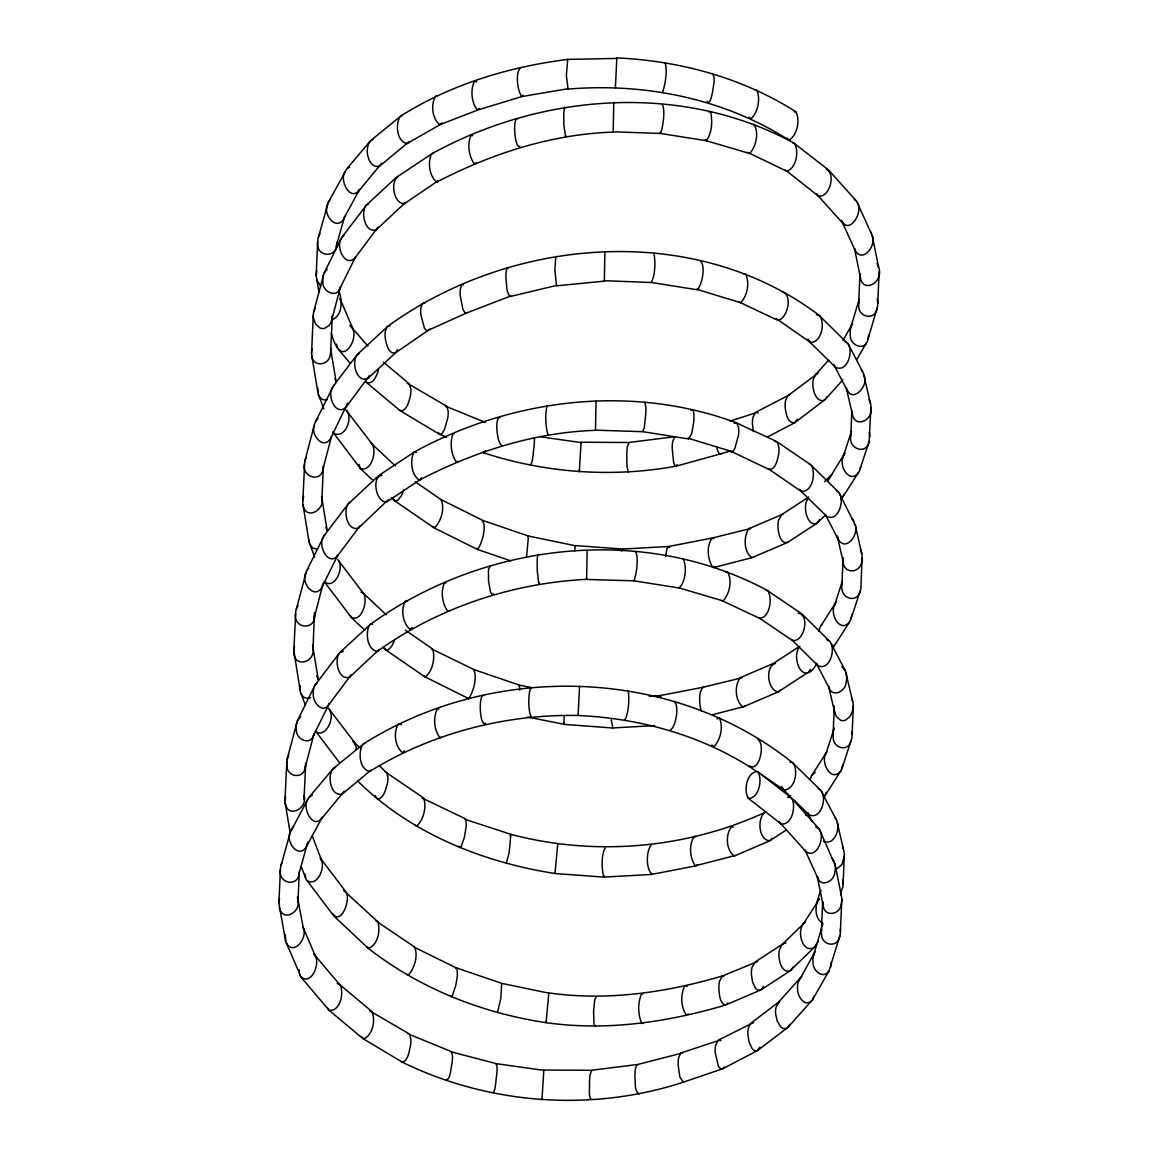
<?xml version="1.0" encoding="UTF-8"?>
<svg xmlns="http://www.w3.org/2000/svg" width="1158" height="1158" viewBox="0 0 1158 1158"><rect width="100%" height="100%" fill="white"/><g stroke="black" fill="none" stroke-linecap="round" stroke-linejoin="round"><path stroke-width="1.5" d="M862.145 558.069C862.638 574.904 840.694 575.483 843.082 557.751L841.967 584.197C839.203 600.712 860.886 604.577 860.944 586.614L862.16 555.695L855.27 525.008L838.739 492.309L810.354 464.459L776.453 441.459L736.083 422.699C631.139 383.819 511.981 398.598 414.709 451.779L378.825 475.489L348.008 504.135L324.254 535.474L306.45 571.198L295.768 611.366L293.843 650.709L300.4 691.919L305.408 705.193M841.041 499.749L859.468 470.915L869.166 441.241L870.961 405.705L863.347 373.079L848.249 344.042L818.822 315.092C694.076 221.062 510.982 236.999 388.031 326.122L357.214 354.58L333.475 385.86L314.802 423.22L304.757 461.434L302.716 502.948L309.085 542.06L314.643 557.07M304.453 463.605C301.123 476.734 321.273 483.639 323.096 468.57L331.449 436.653M302.991 505.076C306.03 521.534 326.599 509.057 321.562 496.493L327.236 530.9L325.905 527.324M615.405 87.632L616.852 57.9C679.789 60.809 742.379 77.745 795.792 111.718C800.453 120.128 797.269 134.516 789.423 140.089L788.584 139.901C723.475 98.401 644.485 82.696 568.042 89.094L566.378 75.4L567.695 59.405L616.838 58.421M579.536 686.289L578.117 715.485C641.344 718.38 704.397 736.054 757.115 771.706M833.08 734.838L834.194 708.392M869.166 441.241C866.662 455.847 847.945 448.609 850.783 435.944L851.825 411.264M792 798.687C796.082 806.837 792.014 825.451 781.1 823.931L748.372 798.354C743.161 790.523 747.098 771.329 757.694 771.59L791.088 797.703L819.271 829.07L835.265 865.373A38.677 25.606 -17.7 0 1 834.802 872.249C834.527 881.687 819.763 888.389 817.287 876.548L823.251 906.149C825.032 917.686 840.505 914.386 841.215 904.065A38.677 26.46 -4.3 0 0 841.678 897.189L840.549 893.006L843.01 886.594L844.37 853.316L836.8 820.631L820.718 790.234L792.333 762.529C671.828 666.342 492.961 662.275 363.858 743.639L333.2 768.608C326.672 775.802 330.841 797.703 342.507 793.823L371.53 769.694M852.114 734.23L853.316 705.685M840.274 929.107A38.677 26.504 9.4 0 1 839.811 935.968L829.041 970.809L812.482 999.788L788.005 1027.276L757.433 1050.595L722.708 1068.762L683.292 1082.194C591.796 1112.201 489.284 1104.558 402.796 1062.436L362.772 1038.494L329.133 1010.355L301.08 977.193L285.65 941.193L278.861 903.226L280.569 867.197L290.311 832.197L308.636 797.761L333.2 768.608L335.574 767.436M318.986 292.221L316.148 275.459L317.828 239.431L328.264 202.462L346.951 168.677L370.43 140.798L401.088 115.814C451.157 84.216 509.245 66.788 567.695 59.405L567.956 59.434M279.353 907.64C282.118 921.826 300.11 913.126 297.982 901.503L299.3 871.988M821.398 931.278L822.701 901.691A38.677 26.46 -4.3 0 0 822.831 903.978L823.251 906.149M858.671 303.338L859.974 273.766C860.047 295.493 884.669 283.319 878.604 267.252L872.206 235.508L856.63 201.289L828.462 169.893L793.679 142.941C681.801 82.29 541.857 93.205 432.195 153.565L396.297 177.42L366.42 205.067L341.697 237.564L323.922 273.404L313.789 311.531A38.243 25.027 9.2 0 0 313.427 318.059L315.569 324.023L319.651 327.786A5.023 3.286 9.2 0 0 324.558 328.365L329.002 325.601L331.101 322.228L340.568 286.605C338.136 299.242 322.112 292.294 322.908 281.857A38.228 24.289 22.1 0 1 323.27 275.315M840.404 931.423L841.808 899.476M877.735 303.671L879.139 271.71M290.122 832.732L285.186 802.784L285.476 796.241M284.998 800.627L286.808 761.284M311.56 353.016L313.268 315.859M285.186 802.784C287.372 819.473 308.549 808.27 303.932 795.314M304.018 799.671L305.712 763.05A38.46 25.186 9.2 0 1 305.22 767.407C303.787 779.493 286.793 777.293 286.894 765.699A38.46 25.186 9.2 0 1 287.184 759.127L297.302 720.985L315.048 685.102L339.772 652.562L370.574 624.249C483.306 542.769 642.762 523.445 767.001 590.291L801.857 613.87L830.243 641.923L845.383 670.844L853.142 703.355A38.417 27.025 -4.5 0 1 852.78 710.404L850.015 716.556L845.557 720.146A5.008 3.517 -4.5 0 1 840.621 720.233L836.525 716.788L834.817 712.937L828.665 686.491C831.212 698.564 846.122 691.644 846.18 681.99A38.417 26.171 -18.2 0 0 846.527 674.94L846.093 672.784M293.929 652.88C294.479 668.195 315.048 662.217 312.993 649.131L314.498 612.51M321.823 500.821L323.4 466.413L323.096 468.57M317.784 387.858L318.262 394.14L323.907 408.919M555.811 256.294L554.856 269.886L556.535 285.823L604.346 281.133L604.881 251.937M595.994 401.58L596.081 400.567L595.473 430.313C533.606 432.441 473.984 451.794 419.326 480.107C411.264 475.026 409.845 460.421 413.927 452.156M519.725 690.067L519.566 685.16L474.302 669.729L431.413 648.842M578.131 715.079L578.117 715.485C505.293 714.066 431.731 733.101 369.706 771.416C359.487 769.52 357.865 752.063 362.874 744.305M564.236 716.31L563.801 724.372L612.466 727.962L654.632 725.603M587.149 550.383L586.628 579.333C511.952 583.125 437.985 607.733 377.19 651.462C367.202 649.652 365.016 632.746 369.648 624.9M316.148 275.459L316.785 270.958M336.703 242.326C338.614 258.77 315.135 257.771 317.654 241.704M285.36 934.593L285.65 941.193M278.861 903.226L279.527 898.709M850.783 435.944L851.463 431.297L843.14 456.947C838.551 465.994 849.711 484.29 858.498 472.739M871.048 408.05C873.335 420.065 854.894 428.923 852.36 414.101L846.209 387.669C851.188 404.75 869.513 386.381 863.969 375.076M579.405 470.322L579.261 471.842L581.128 442.24L628.577 442.486L673.087 436.928M665.633 556.419L666.965 548.559L668.571 546.489L712.228 538.05L750.601 528.526M293.843 650.709L294.537 646.338M300.154 685.55L300.038 689.893M314.571 614.724C316.033 630.849 292.931 629.011 295.551 613.552M844.428 855.675L841.895 864.548L836.09 869.499M574.6 551.034L575.381 545.577L622.555 549.051L668.571 546.489L669.7 547.314M851.97 614.261L850.29 620.76L832.906 648.046M841.967 584.197L842.271 581.852M314.238 425.218C310.431 434.453 323.01 450.216 330.493 438.752L347.632 403.1M302.745 500.763L303.642 496.435M564.149 722.751L563.874 724.271L527.512 717.005M555.218 872.307L554.986 873.508C482.423 862.131 410.308 833.268 357.576 780.897M526.586 556.202L528.497 536.053L483.32 520.651L441.241 499.706L415.143 481.742M843.024 764.266L841.055 770.562L824.699 796.197L826.175 792.304M724.097 975.905L723.171 975.76C666.719 992.464 607.53 1001.265 548.82 992.927L546.098 1022.673C606.445 1031.228 667.298 1022.311 725.313 1005.115L760.748 990.003L789.988 970.925L814.335 947.287L818.344 941.396M546.315 1021.776L546.098 1022.673C481.8 1013.047 419.717 988.469 368.302 948.344L334.011 916.21L306.204 879.443L301.152 866.358M327.555 204.43C322.373 214.389 336.848 232.15 343.969 218.269L359.573 189.463C350.874 202.896 338.903 180.387 344.983 171.601M613.769 102.44L613.175 132.084C551.396 134.198 491.861 153.536 437.275 181.792L436.45 181.864C429.242 175.625 427.649 162.598 431.442 154.057M860.206 468.86L860.669 466.616M290.311 832.197C285.056 842.112 299.372 860.032 306.595 846.194L322.214 817.374C313.413 830.735 301.616 808.11 307.738 799.382M280.381 869.47C277.659 883.597 298.692 887.969 299.184 872.524M298.706 874.71L307.782 842.083M821.08 890.444C816.737 899.983 811.483 916.557 823.02 923.519M305.712 573.065C300.602 582.735 314.498 600.235 321.953 587.251L337.76 555.247C328.742 567.449 317.408 545.505 323.343 536.965M313.89 619.023L323.154 583.328M539.382 582.981L538.76 584.023L537.196 570.069L537.24 558.46L537.934 554.523L538.398 555.174M818.692 631.371L820.009 627.303L836.394 601.595M378.565 369.127C377.609 374.497 372.34 386.917 365.581 381.561M565.958 135.703L565.553 136.745L563.874 124.963L563.743 112.76L564.757 107.26M842.3 581.33L834.527 605.287C829.75 614.015 839.637 633.006 849.234 622.483M305.22 767.407L314.021 733.781C311.849 746.461 295.666 740.063 296.361 729.497A38.475 24.434 22.1 0 1 296.665 722.925M541.958 1099.709L543.826 1070.035L591.275 1070.296L637.537 1064.506L682.12 1053.071M336.066 246.784L344.679 216.314M304.757 461.434L306.19 457.497M877.113 308.202L867.95 339.207C865.547 352.336 849.118 345.402 850.29 334.445A38.388 25.563 22.8 0 1 850.783 327.598L859.294 298.807A38.388 26.301 9.4 0 0 858.802 305.654C858.078 317.582 875.39 320.838 877.113 308.202A38.388 26.301 9.4 0 0 877.619 301.355L877.214 299.111M829.041 970.809C823.483 980.001 812.438 970.476 813.032 962.385A38.677 25.766 22.8 0 1 813.481 955.524L821.485 928.426M621.571 551.092L622.874 549.254M810.021 779.696L811.497 775.802L826.841 751.774C819.198 760.792 831.039 783.995 841.055 770.562M841.967 768.666L851.593 738.92A38.402 27.068 9.6 0 0 851.941 731.87M314.223 686.723L313.615 688.59A38.475 22.928 34.3 0 0 313.326 695.147C313.08 702.153 322.156 713.617 328.336 705.367L351.453 674.376M851.101 618.777L860.061 591.188M825.944 753.67L834.281 727.977L833.601 730.148A38.402 27.068 9.6 0 0 833.253 737.212C832.674 747.865 847.974 752.613 850.913 741.106M287.184 759.127L288.762 755.277M814.002 996.126L812.482 999.788M340.843 239.141C336.066 247.334 345.026 267.57 354.855 258.133L377.986 227.156M821.992 926.733L822.701 924.634M839.811 935.968C838.218 948.634 820.877 945.565 821.529 933.594A38.677 26.504 9.4 0 1 821.558 928.962M313.789 311.531L315.41 307.71M813.481 955.524L815.102 951.702M510.07 835.685L510.823 834.325C594.691 856.544 686.101 848.756 764.845 812.467C756.825 818.445 758.765 840.969 769.998 840.636L786.108 830.112M827.869 480.859L844.848 453.067L843.14 456.947M843.762 494.596L842.155 498.345M850.797 327.613L851.492 325.586M318.291 237.245L319.984 233.366M403.983 489.689L401.16 496.16L397.802 500.256L394.806 500.878L391.462 497.839M281.032 865.012L281.785 862.971M306.595 846.194L307.319 844.225M816.651 904.137L817.403 902.082M296.245 609.253L297.997 605.547M321.953 587.251L322.691 585.383M519.045 686.202L519.566 685.16L531.754 687.635M397.455 349.658L396.094 352.293L367.781 378.507C356.143 383.877 349.658 358.502 359.429 353.176M833.89 646.425L834.672 644.499M394.603 640.316L391.592 646.41L388.234 649.841L386.251 650.145L382.864 647.264M604.476 875.926L603.81 877.098L554.986 873.508L557.722 844.414M834.527 605.287L835.338 603.318M496.087 1064.752L496.666 1063.724L543.84 1070.368M369.359 375.655L345.345 408.094C334.575 415.375 327.222 395.225 332.505 387.25M508.405 267.701L507.001 267.932L506.118 271.913A38.257 8.338 76.8 0 0 505.974 278.6C506.9 284.217 505.829 292.8 510.403 296.491L556.969 285.331M677.213 464.546L675.736 466.254C611.815 477.776 545.519 473.029 483.798 452.85L482.973 452.025M759.952 1047.093L757.433 1050.595L755.262 1050.885A4.979 2.461 56.9 0 1 751.875 1048.149L749.183 1042.359L747.88 1035.049A38.692 19.064 56.9 0 1 748.343 1028.188L750.413 1023.614L779.566 1001.38L776.092 1007.069A38.692 21.973 46.7 0 0 775.628 1013.916L777.221 1021.009L780.405 1026.422A4.979 2.837 46.7 0 0 784.357 1028.724L786.89 1028.174M330.493 438.752L331.318 436.957M493.38 593.576L492.078 594.778L490.529 592.085L488.546 581.273L488.444 569.707L490.312 565.654M797.24 419.312L794.692 422.742L767.87 436.769M528.019 536.762L528.497 536.053L575.439 545.765M421.367 477.733L420.108 479.73L386.671 501.95C376.104 503.093 371.023 476.633 381.981 475.229M763.411 986.413L761.761 989.207L758.504 990.322A4.994 2.562 57.9 0 1 755.132 987.6L752.526 981.738L751.397 974.341A38.518 19.729 57.9 0 1 752.049 967.364L755.305 961.878L783.3 943.625L785.877 943.075M522.765 95.202L521.853 96.563L478.037 109.923L440.431 124.456L407.066 143.549C396.832 141.754 395.168 124.268 400.118 116.495M591.362 1099.405C588.177 1098.045 589.929 1086.566 589.494 1082.021A38.677 5.052 85.8 0 1 589.958 1075.16L591.55 1070.629M339.916 288.516L355.694 256.555L354.855 258.133M519.942 146.299C514.861 149.454 512.241 118.246 517.452 118.796M313.384 735.735L329.161 703.76L328.336 705.367M789.77 1024.396L788.005 1027.276M485.434 723.084C479.948 727.702 478.08 694.974 483.537 695.451M338.845 653.734C334.358 661.363 338.816 681.136 349.774 677.054L378.927 649.754M819.69 519.522L816.694 523.43L787.426 542.523L751.991 557.678L713.617 567.55L715.036 566.537M827.058 396.601L825.263 399.452L794.692 422.742C787.281 423.524 785.804 412.61 785.167 407.08A38.402 18.919 56.9 0 1 785.645 400.277L787.758 395.761L818.156 373.079M595.487 1025.409L594.836 1026.263L593.996 1024.208L593.591 1011.209L594.705 999.817L596.327 996.647M297.302 720.985L300.573 716.686M814.233 953.208L798.021 982.577A38.677 24.231 35.4 0 0 797.572 989.439C797.486 995.938 804.289 1007.228 811.411 1001.178M365.479 206.196C360.92 213.868 365.277 233.438 376.278 229.762L405.459 202.491M793.027 967.104L791.146 970.028M381.662 163.235L357.59 192.387M662.173 104.481C665.358 109.199 663.36 125.846 660.552 133.459L613.147 131.795M658.294 697.217L659.351 695.712L703.63 687.172M323.922 273.404L327.251 269.206M320.216 820.284L344.317 791.131M819.575 898.782L803.015 924.345C796.994 932.103 802.494 954.076 814.335 947.287M815.464 945.912L816.39 944.19M328.264 202.462L330.363 199.306M388.219 499.764L358.256 528.251C347.183 531.001 343.144 511.793 348.008 504.135M291.02 830.243L293.148 827.087M485.535 450.838L483.798 452.85M842.937 340.452L852.433 323.806M856.717 359.776L866.3 343M635.612 551.801C638.709 556.969 636.842 573.167 633.962 580.824L586.599 579.449L586.556 578.349M799.092 647.177C791.204 658.873 803.319 687.345 816.303 664.475M810.542 669.31L808.588 672.031M430.038 329.089L395.196 353.06C388.017 353.914 386.193 343.376 385.238 337.991A38.228 17.674 55.4 0 1 385.339 331.333L387.134 326.889M336.848 556.752L360.066 525.833M306.45 571.198L308.593 568.245M568.303 88.659L521.853 96.563C517.09 90.671 515.238 71.854 520.796 67.584M479.238 108.476L477.342 109.996C471.378 102.599 470.191 89.267 474.679 80.901L476.821 82.015M530.986 716.527C528.106 710.52 527.99 693.367 530.943 687.78M476.213 162.771L474.418 164.016C468.816 156.504 466.862 143.606 471.19 135.24L472.565 135.718M771.821 838.334L769.998 840.636M724.213 1066.967L722.708 1068.762L720.942 1068.834A4.979 2.012 66 0 1 718.235 1065.736L715.166 1052.159A38.677 15.575 66 0 1 715.63 1045.298L718.163 1040.202L753.569 1022.557M665.184 63.125C667.486 69.654 665.532 84.201 662.521 92.22M727.05 1004.087L727.803 1002.944M789.64 797.24L790.61 795.821M412.147 627.665L409.932 629.257C402.723 623.163 400.407 608.934 405.561 600.988L407.269 601.205M315.627 421.44L317.9 418.704M811.497 775.802L815.131 772.386M441.922 122.907L439.577 124.586C432.137 118.478 430.4 103.771 435.886 95.911L436.74 95.767M345.345 408.094L346.329 406.704M403.867 751.759L404.576 750.775M398.265 176.609C389.551 181.545 394.096 204.865 404.649 203.504L438.694 180.402M458.351 461.289L456.498 462.187C451.041 454.472 449.622 442.588 453.039 433.787L454.341 433.613M808.617 497.26L806.113 502.196A38.228 22.465 47.6 0 0 805.534 509.187C805.852 514.948 809.066 525.964 816.694 523.43M799.556 978.915L801.857 976.512M829.475 477.125L831.849 474.664M828.636 360.095L815.797 374.41L813.394 379.144A38.402 21.814 46.7 0 0 812.902 385.961C813.379 391.751 816.549 402.463 824.134 400.321M315.048 685.102L317.278 682.858M372.789 139.611C362.367 144.33 367.781 170.269 379.882 165.941L408.89 141.812M697.492 864.563L696.103 865.822L651.404 874.449L603.81 877.098C601.422 869.296 601.422 853.026 605.359 847.917M805.403 921.942L782.142 944.523L779.609 949.386A38.518 22.639 47.6 0 0 778.958 956.363C779.262 962.168 782.287 973.212 789.988 970.925M349.774 677.054L350.7 675.881M803.015 924.345L804.13 922.969M510.837 295.97L466.442 313.051L427.027 330.797A5.023 1.867 64.5 0 1 424.32 327.7L420.774 314.368A38.228 14.229 64.5 0 1 420.89 307.71L422.337 303.483L424.74 302.831M341.697 237.564L343.955 235.378M376.278 229.762L377.233 228.633M308.636 797.761L312.342 794.996M342.507 793.823L343.492 792.651M780.159 690.081L778.19 691.876L743.711 706.669L712.228 714.775M690.964 410.395C693.251 407.63 693.975 413.145 693.903 414.68A38.33 9.525 -73.4 0 1 693.787 421.57L691.688 433.642L688.677 438.969L642.922 431.702L595.444 430.154M825.263 399.452L842.807 379.867M778.451 1002.263L800.627 977.54M820.993 625.682L822.166 624.408M324.254 535.474L325.355 534.287M358.256 528.251L359.255 527.208M688.388 1014.046L686.202 1014.799C680.817 1006.78 680.267 994.085 684.986 985.646L687.215 986.24M467.021 312.472L465.111 312.906L462.968 309.533L460.233 295.826A38.359 11.421 70.8 0 1 460.348 289.153L461.535 285.071L463.446 284.636M720.855 1040.767A4.979 2.012 66 0 0 719.943 1040.145L680.701 1053.027L678.588 1057.963A38.793 12.666 72.3 0 0 678.139 1064.824L679.804 1076.839L683.292 1082.194M824.482 481.699L830.59 475.706M817.837 522.504L825.582 514.919M805.577 815.406L808.154 812.887M455.702 968.609L456.715 967.987L501.906 983.403L548.863 993.159M708.855 111.892L710.505 111.53C712.735 120.75 712.083 133.228 706.25 140.726L660.552 133.459L660.074 132.432M721.912 453.516L676.258 466.124M644.688 402.26L645.903 407.051A38.33 5.11 -80.9 0 1 645.788 413.942L644.239 428.011L642.647 431.529M782.866 514.166L748.763 528.743C743.422 536.603 743.682 552.265 751.991 557.678M752.888 557.345L753.713 556.578M333.475 385.86L334.633 384.818M482.321 521.187C487.069 524.27 481.96 544.651 477.458 549.457L433.874 527.773L394.806 500.878M757.535 961.56L722.274 976.049L719.509 981.318A38.518 16.255 67 0 0 718.857 988.295C719.451 993.897 719.248 1002.64 725.313 1005.115M717.005 718.872L719.408 717.946C723.475 726.602 720.696 740.121 713.733 746.664L711.852 745.014M547.98 434.815C545.476 426.897 544.969 413.363 547.112 405.647M395.196 353.06L396.094 352.293M788.439 541.683C780.941 546.127 778.046 532.477 777.973 527.165A38.214 19.57 57.9 0 1 778.567 520.174L781.78 514.572L808.284 497.289M501.689 983.576L500.835 998.399L497.477 1012.555M449.145 610.932L447.885 611.424C442.139 603.998 440.402 591.101 444.571 582.662L445.931 583.053M782.142 944.523L783.3 943.625M441.328 737.27L439.997 737.834C434.076 730.409 432.875 717.077 437.42 708.739L438.839 709.072M815.797 374.41L816.926 373.542M346.951 168.677L349.557 167.186M339.772 652.562L343.333 651.375M674.448 701.719C679.37 705.656 675.982 727.253 670.221 730.061M464.763 819.242L510.823 834.325L509.173 852.708L506.307 863.217M744.565 706.062L742.785 706.843C735.041 700.735 734.259 685.333 740.223 677.691L773.298 663.491L799.874 646.164M377.19 651.462L378.13 650.81M700.214 260.782C705.787 265.182 702.515 284.347 697.203 289.775L651.592 282.523L604.288 280.699M407.066 143.549L408.036 142.883M366.42 205.067L368.722 203.953M651.954 874.073C645.802 869.224 646.019 851.144 651.274 844.819M369.706 771.416L370.676 770.765M807.387 672.827L778.19 691.876C767.436 690.646 764.758 665.922 775.57 663.418M437.275 181.792L438.042 181.314M349.007 503.108L350.136 502.456M501.704 445.468C496.999 442.949 494.394 417.358 499.88 417.3M725.863 572.313L727.499 571.864C732.522 580.115 729.656 594.04 723.026 600.901L679.63 588.09L633.962 580.824M735.402 855.472L695.35 865.779C689.603 858.092 688.749 844.196 694.308 836.308L695.813 836.829M419.326 480.107L420.108 479.73M473.81 669.946C477.414 677.126 473.636 691.312 468.744 698.636L424.624 676.663L385.44 649.681L384.268 647.568M768.926 841.157L734.519 855.921C725.95 851.101 725.212 833.746 731.697 826.682L733.55 827.116M450.679 1051.725L496.666 1063.724L497.115 1068.704A38.677 4.111 -79.5 0 1 496.637 1075.565C495.667 1080.009 495.769 1091.401 492.961 1092.573M743.827 273.896L745.434 273.679C749.993 282.161 747.518 296.086 740.527 302.672L696.725 289.283M642.893 1023.397L641.764 1023.383C637.826 1014.567 637.667 1002.944 641.489 994.056L642.618 994.071M755.219 90.281L756.753 90.107C760.763 98.792 757.983 112.326 750.992 118.825L749.11 117.132M748.763 528.743L749.66 528.41M331.622 319.869C343.405 315.569 342.131 299.473 338.686 290.036M388.031 326.122L390.116 325.847M628.374 472.117L626.941 466.341L626.782 454.052A38.402 5.008 85.8 0 1 627.26 447.234L628.852 442.848M310.576 697.579C306.971 699.504 302.426 697.463 301.037 693.743M729.945 421.121L757.289 412.349A5.023 2.026 66 0 1 758.215 413.001M729.67 451.258L719.827 454.037A4.994 1.636 72.3 0 1 717.685 450.708L716.527 446.756M722.274 976.049L723.171 975.76M422.265 798.108L465.719 818.938L466.37 825.336L464.372 837.437L461.159 846.585L459.61 847.685L459.031 846.252M789.799 394.661L755.508 412.378L752.932 417.372A38.402 15.459 66 0 0 752.454 424.19L753.395 431.659M638.984 1093.977C634.092 1090.923 635.641 1081.731 634.888 1076.332A38.677 9.481 78.3 0 1 635.351 1069.471L636.509 1065.259L638.072 1064.795M794.041 111.761L795.792 111.718M674.853 436.696L672.653 441.56A38.402 9.409 78.3 0 0 672.19 448.363L673.652 462.433A5.023 1.23 78.3 0 0 675.201 465.921L675.736 466.254M612.785 727.875L611.25 719.769M401.088 115.814L402.144 115.568M370.574 624.249L372.702 624.176M363.858 743.639L364.915 743.407M782.953 292.149C792.709 295.536 787.556 318.551 777.944 320.375L739.065 302.006M736.083 422.699L735.272 422.858A5.023 1.795 -65.4 0 0 734.418 423.466M687.722 438.115L732.189 451.649A5.023 1.795 -65.4 0 0 734.794 448.609L738.543 435.032A38.33 13.679 -65.4 0 0 738.674 428.127L736.821 422.974M787.599 797.196L791.088 797.703M445.323 406.082L485.216 422.337M366.478 382.502L400.103 410.641L439.461 434.264L441.748 433.83L444.397 429.763L447.741 418.168A38.402 12.666 -64 0 0 448.218 411.365L446.771 406.226L407.095 383.139M327.135 399.756C323.154 401.073 319.203 397.947 318.262 394.14M798.34 613.204C810.513 615.072 803.869 643.283 792.159 640.316L759.59 618.213C769.911 617.894 772.589 598.672 767.913 590.826M659.351 695.712L661.03 696.783M408.065 1033.862L451.649 1051.725L452.503 1056.718A38.677 8.569 -71.9 0 1 452.011 1063.58C450.723 1067.85 450.607 1080.53 445.656 1079.864M402.796 1062.436C408.412 1059.642 408.948 1051.638 410.41 1046.137A38.677 12.752 -64 0 0 410.916 1039.291L409.498 1034.051L369.851 1010.934M403.085 752.309L402.217 752.439C394.835 746.273 393.098 731.567 398.627 723.736L401.319 724.676M682.916 558.706C687.316 565.538 685.42 582.966 679.138 587.714M425.247 676.996C432.687 671.206 435.307 658.048 432.774 649.088L405.314 630.184M628.157 690.515C629.619 698.94 628.533 713.14 625.016 719.639M816.419 314.86L818.822 315.092M432.195 153.565L433.034 153.493M753.236 124.485L754.017 124.442C759.228 132.591 756.145 146.53 749.675 153.478L706.25 140.726L705.323 139.626M774.485 441.155L777.279 442.255L778.827 446.872A38.315 17.428 -56.8 0 1 778.712 453.777C777.525 459.147 775.947 469.989 768.767 469.323L729.989 450.824M649.276 696.204L659.915 695.625M789.944 762.196L792.333 762.529M317.22 549.109L312.689 548.096L309.62 543.956M653.749 252.893C655.761 261.129 655.11 275.908 651.346 282.06M413.898 947.012L457.092 968.334L457.381 975.861L455.716 985.69L452.517 995.33L451.374 996.806L450.245 995.764M792.68 142.897L793.679 142.941M747.547 152.32L786.977 171.312C796.328 167.693 799.15 151.799 794.576 143.418M414.709 451.779L416.46 452.315M440.547 499.648L441.241 499.706C444.831 508.42 441.227 521.259 434.568 527.831L432.846 526.383M766.003 590.189L767.001 590.291M712.344 73.461C716.093 78.165 712.995 86.401 712.575 92.177C711.924 94.319 710.201 105.566 707.162 101.267M540.931 436.856L581.128 442.588M337.21 983.62L339.41 984.358L371.704 1011.383C376.06 1019.822 372.731 1035.151 363.641 1038.929L361.455 1036.424M826.233 169.126C836.279 173.903 829.533 198.134 818.344 196.049L785.312 169.936M375.974 920.914L414.607 947.041C418.327 955.726 414.593 968.566 408.05 975.253L406.299 973.907M368.302 948.344C377.609 945.493 380.982 930.221 377.667 921.667L343.608 890.43M361.007 592.172L363.12 593.012L386.207 614.768M757.665 739.397C765.756 743.364 759.243 772.878 749.602 765.901M815.623 826.769L819.271 829.07M776.338 318.696L810.629 342.565C821.543 342.073 825.133 323.965 819.864 315.844M742.075 677.792L702.892 687.287C697.956 693.83 699.721 703.398 701.024 710.983M826.551 639.505L829.171 640.721M761.588 774.745L783.966 789.93C794.938 789.742 798.455 771.445 793.36 763.325M510.837 560.834L477.458 549.457L476.806 548.255M385.18 771.793L423.698 798.036C426.81 806.938 423.654 819.835 416.648 826.161L415.433 825.365M730.64 451.533L731.378 451.808M844.674 341.321L847.222 342.754M440.141 434.554L446.612 437.261M818.214 788.714L820.718 790.234M809.239 463.967L810.354 464.459M767.928 468.527L801.394 491.47C812.467 492.179 816.057 473.477 811.338 465.357M352.872 741.381L360.341 747.909M760.488 618.748L721.535 600.466M836.308 490.587L838.739 492.309M823.454 841.316C833.572 845.948 839.738 830.749 837.422 822.672M786.079 170.834L786.977 171.312M748.372 798.354C758.953 798.615 762.89 779.421 757.694 771.59M329.133 1010.355C339.916 1011.803 344.216 993.521 340.293 985.328L313.731 953.946M468.744 698.636L468.035 697.738M349.759 325.34L367.926 346.039M338.643 560.675C344.114 569.027 334.329 590.175 324.139 581.548L351.149 617.156C361.339 622.83 367.897 601.856 363.93 594.025L337.687 559.488M854.358 199.335L856.63 201.289M841.605 220.309C848.698 235.957 863.781 212.146 857.47 202.78M791.232 639.274L818.141 665.864C829.316 670.511 834.99 651.737 831.126 643.457M808.023 339.164L810.629 342.565M841.924 666.791L845.383 670.844M376.886 921.073L377.667 921.667M809.601 341.813L835.526 367.318C847.048 372.905 853.489 352.278 848.249 344.042M781.404 786.398L783.966 789.93M713.733 538.803L712.228 538.05C706.221 545.577 707.524 559.56 712.865 567.391M794.055 800.062L808.863 814.624C820.313 820.588 826.855 799.802 821.731 791.551M371.356 443.456L395.341 465.936M383.385 362.136L408.962 383.544L410.931 389.001A38.402 16.429 -55.4 0 1 410.439 395.79C408.933 401.247 407.413 409.729 400.986 411.061L399.365 409.831M788.584 139.901L787.266 138.251M307.102 880.731C317.22 886.637 324.645 869.137 321.794 860.886L312.298 836.033M320.795 286.258L316.67 279.86M345.822 409.787L372.283 444.223C376.972 452.141 371.139 471.928 360.514 468.701L332.708 431.876M333.591 433.193C344.548 439.606 353.132 418.878 346.908 410.757M799.585 489.284L801.394 491.47M800.41 490.558L826.291 516.005C837.451 522.982 844.602 502.007 839.695 493.728M373.412 480.831L360.514 468.701L358.893 464.315M351.974 618.169L364.842 630.285M379.621 766.06L386.772 772.849L387.93 777.206A38.373 15.734 -54.5 0 1 387.337 783.807C385.715 789.394 384.065 797.558 377.725 799.367L375.178 795.734M782.953 789.134L790.349 796.415M353.914 741.858L356.244 747.373A38.388 18.991 -45.1 0 1 356.273 749.429M851.666 518.263L853.938 521.071M328.423 708.247L354.797 742.727M331.289 333.229C333.359 340.655 339.67 359.993 349.369 347.559C353.291 342.29 355.26 334.98 352.872 328.684L339.989 298.576L340.64 300.458M779.479 821.601L781.1 823.931M780.202 822.947L805.823 851.506C816.332 859.468 824.496 838.899 820.11 830.561M339.41 984.358L340.293 985.328M816.723 193.69L818.344 196.049M818.141 665.864L816.187 663.129L829.374 688.445M301.08 977.193C311.401 985.111 319.811 964.918 315.598 956.566L302.716 926.472C308.897 936.156 294.479 956.783 286.287 943.09M817.447 195.051L844.11 224.768M832.11 858.367L834.18 861.349M338.411 349.369L349.803 362.859M363.12 593.012L363.93 594.025M833.688 364.408L835.526 367.318M439.461 434.264L438.448 432.426M861.349 369.865L862.449 371.313M339.482 762.644L315.598 731.161C321.996 737.429 329.523 727.007 330.58 720.913A38.185 22.045 -31.9 0 0 331.174 714.327L329.451 709.318M808.863 814.624L807.864 813.292L811.99 821.225M401.565 1061.379L402.13 1062.118M834.86 817.36L835.946 818.851M826.291 516.005L825.336 514.586L838.537 539.946C846.541 551.801 858.86 534.258 855.27 525.008M424.118 675.896L424.624 676.663M366.898 946.781L367.52 947.765M394.038 500.256L392.982 497.882M352.032 327.222L352.872 328.684M805.823 851.506L804.984 850.015L817.968 878.459M316.699 675.896L318.204 679.297M314.773 955.089L315.598 956.566M870.628 231.933L871.54 233.583M842.937 223.682L855.197 250.533C862.811 263.734 876.794 245.207 872.206 235.508M876.982 263.459L878.604 267.252M327.54 1008.053L328.25 1009.385M834.513 366.029L847.743 391.433M869.007 399.496L870.584 403.462M842.503 847.034L843.386 848.93M350.527 615.81L351.149 617.156M838.537 539.946L837.205 536.009L843.342 562.412M860.495 549.283L861.885 553.408M321.794 860.886L320.23 858.02L345.634 891.501C351.685 897.957 341.147 926.168 332.693 913.648M335.082 378.782L336.225 382.516L330.551 348.138M851.955 699.099L852.693 701.14M855.197 250.533L854.546 248.623L860.51 278.209M337.571 347.907L336.616 344.158M299.661 973.936L300.255 975.716M530.263 464.734C533.114 463.301 532.984 452.156 533.954 447.596A38.402 4.082 -79.5 0 0 534.417 440.793L534.417 437.637M305.538 877.851L304.959 873.957M312.095 348.63A38.228 24.984 -4 0 0 311.719 355.173C312.139 367.477 329.248 365.986 330.189 354.681A38.228 24.984 -4 0 0 330.725 350.309L332.303 315.888A38.243 25.027 9.2 0 1 331.781 320.23M834.817 712.937L834.353 710.722A38.417 27.025 -4.5 0 1 834.31 706.018M834.846 863.26L841.244 895.004M303.353 928.369L297.49 897.103L297.982 901.503M312.53 644.876L318.291 679.601M851.984 411.843L852.36 414.101M311.719 355.173L317.828 392.171M869.383 431.92L869.846 436.609M842.821 879.515L843.241 884.22M308.824 539.99L309.085 542.06M312.906 646.96L312.993 649.131M299.242 969.753L299.314 971.938M831.227 962.472A38.677 25.766 22.8 0 1 830.648 966.988M868.558 334.72A38.388 25.563 22.8 0 1 867.95 339.207"/></g></svg>
